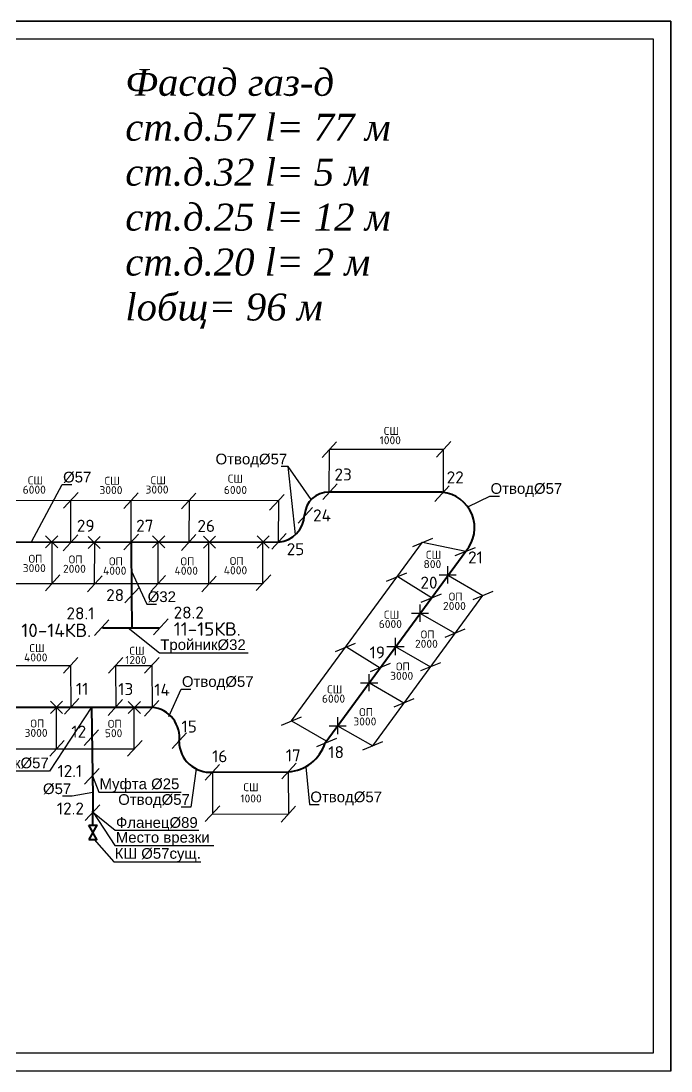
# Model space of a CAD drawing. Header units: inches. Extents: x -14875 to 29939, y -511 to 58086.
# Drawn here: x -8622 to -3761, y -511 to 7348 of the extents above; entities that cross this region are included whole.
import ezdxf
from ezdxf import colors
from ezdxf.entities.mleader import LeaderData, LeaderLine
from ezdxf.enums import TextEntityAlignment as Align
from ezdxf.math import Vec2, Vec3

# ---------------------------------------------------------------- set-up
doc = ezdxf.new("R2010")
doc.units = ezdxf.units.IN
doc.header["$MEASUREMENT"] = 0
doc.layers.get('0').update_dxf_attribs({"color": 18, "true_color": 0x000000})
doc.layers.add('анп Рамка жирная', color=7, linetype='Continuous', lineweight=50)
doc.layers.add('Трубы', color=7, linetype='Continuous', lineweight=40)
doc.styles.add('PROFIL', font='simplex.shx')
doc.styles.get("Standard").update_dxf_attribs({"font": 'arial.ttf'})
doc.mleader_styles.duplicate_entry("Standard", '')

msp = doc.modelspace()

# ---------------------------------------------------------------- linework, layer by layer
at = {"color": 18, "true_color": 0x000000}
for p, q in [((-6369.7, 4080.6), (-6261.4, 4198.5)), ((-5515.3, 4082.4), (-5407.1, 4200.3)), ((-5463.5, 4139.9), (-6316.3, 4139.5)), ((-6316.2, 3820.5), (-6315.9, 4139.5)), ((-5463.1, 3824.6), (-5463.1, 4140.7)), ((-6364.9, 3767), (-6256.7, 3884.8)), ((-5528, 3751.2), (-5419.8, 3869)), ((-8303.5, 3701.3), (-8195.2, 3819.1)), ((-7854, 3698), (-7745.8, 3815.9)), ((-7422.2, 3696.9), (-7314, 3814.7)), ((-6762.9, 3686.6), (-6654.7, 3804.4)), ((-10925.7, 3762), (-6697.6, 3758.8)), ((-8248.9, 3445.4), (-8248.9, 3761.5)), ((-7797.8, 3448.6), (-7797.2, 3759.4)), ((-7364.8, 3763.7), (-7366.4, 3452.5)), ((-6697.1, 3758.2), (-6698.6, 3447)), ((-6549.8, 3589), (-6441.6, 3706.8)), ((-8305.8, 3383.1), (-8197.5, 3500.9)), ((-7851.8, 3389.1), (-7743.6, 3506.9)), ((-7422.2, 3385.8), (-7314, 3503.7)), ((-6746.5, 3394.1), (-6638.3, 3512)), ((-5691.1, 3414.7), (-5541.3, 3477.1)), ((-8392, 3448.6), (-8390.2, 3133.2)), ((-8073.2, 3441.1), (-8074.7, 3130.2)), ((-7596.7, 3135.1), (-7596.7, 3451.2)), ((-7217, 3132.2), (-7217, 3448.3)), ((-6815, 3447.5), (-6816.5, 3136.3)), ((-6599.1, 2109.2), (-5618.4, 3446)), ((-5618.4, 3446), (-5295.4, 3380.3)), ((-5373.9, 3346), (-5224, 3408.3)), ((-8439.5, 3083.4), (-8331.3, 3201.3)), ((-8124.1, 3076.4), (-8015.9, 3194.3)), ((-7650, 3078.6), (-7541.7, 3196.5)), ((-7270.3, 3075.7), (-7162.1, 3193.5)), ((-6862.2, 3085.5), (-6753.9, 3203.3)), ((-5887.4, 3155.8), (-5737.6, 3218.1)), ((-5804.3, 3190.4), (-5552.8, 3033.8)), ((-5425, 3196.9), (-5167.3, 3049)), ((-10590.1, 3137.8), (-6816.9, 3136.7)), ((-7844.2, 2992.9), (-7736, 3110.7)), ((-5241.1, 3018.4), (-5091.3, 3080.7)), ((-5991.8, 1921.9), (-5167.4, 3048.7)), ((-5628.2, 2997.3), (-5478.3, 3059.6)), ((-5634.6, 2913.9), (-5376.8, 2766)), ((-8073.3, 2748.7), (-7965.1, 2866.6)), ((-7630.4, 2754.5), (-7522.2, 2872.3)), ((-5450.7, 2735.3), (-5300.8, 2797.7)), ((-6269.9, 2628.5), (-6120.1, 2690.9)), ((-6186.9, 2663.2), (-5935.3, 2506.5)), ((-5822.8, 2666.4), (-5559.7, 2515.2)), ((-13371.4, 2528), (-8251.5, 2524.2)), ((-8305.1, 2465.6), (-8196.8, 2583.4)), ((-8251.5, 2524.2), (-8249.5, 2210)), ((-7967.6, 2465.6), (-7859.4, 2583.4)), ((-7914.3, 2523.8), (-7643.8, 2523.5)), ((-7914, 2524.2), (-7912, 2210)), ((-7697, 2465.5), (-7588.8, 2583.3)), ((-7643.4, 2524.1), (-7641.5, 2210)), ((-6008.8, 2477.8), (-5858.9, 2540.2)), ((-5632.6, 2485.3), (-5482.8, 2547.6)), ((-6015.6, 2393.5), (-5757.9, 2245.6)), ((-8356.2, 1900.2), (-8356.2, 2212.1)), ((-8296.7, 2160.3), (-8188.4, 2278.1)), ((-7970.4, 2150.8), (-7862.2, 2268.6)), ((-7774.8, 1899.3), (-7774.8, 2211.2)), ((-7699.2, 2145.4), (-7590.9, 2263.2)), ((-5831.7, 2215), (-5681.9, 2277.3)), ((-6673.6, 2078.6), (-6523.8, 2140.9)), ((-6598.4, 2109.4), (-6339.3, 1960.7)), ((-6254.9, 2073.1), (-5991.8, 1921.9)), ((-8149.7, 1924.6), (-8041.5, 2042.4)), ((-7491.5, 1901.7), (-7383.3, 2019.6)), ((-6409.4, 1918.2), (-6259.6, 1980.5)), ((-12811.2, 1900.9), (-7774.9, 1899.5)), ((-8406.6, 1845.3), (-8298.4, 1963.1)), ((-7825.2, 1844.4), (-7716.9, 1962.2)), ((-6064.8, 1892), (-5914.9, 1954.4)), ((-8146.5, 1635.3), (-8038.3, 1753.1)), ((-7244.5, 1665.9), (-7136.2, 1783.8)), ((-6671.8, 1674.7), (-6563.6, 1792.5)), ((-7189, 1724.2), (-7190.5, 1413.3)), ((-6623, 1728), (-6620.3, 1412.2)), ((-8141.1, 1363.9), (-8032.9, 1481.8)), ((-7244.2, 1356.9), (-7136, 1474.7)), ((-6677.5, 1352.3), (-6569.3, 1470.1)), ((-7190.1, 1412.8), (-6620.3, 1412))]:
    msp.add_line(p, q, dxfattribs=at)
at = {"color": 0}
for p, q in [((-8437.8, 3403.6), (-8347.1, 3494.2)), ((-8437.7, 3494.2), (-8347.2, 3403.5)), ((-8119.3, 3399.6), (-8028.6, 3490.2)), ((-8119.2, 3490.2), (-8028.7, 3399.5)), ((-7637.8, 3495.2), (-7547.2, 3404.5)), ((-7637.8, 3404.6), (-7547.2, 3495.1)), ((-7258.2, 3401.7), (-7167.5, 3492.2)), ((-7258.1, 3492.3), (-7167.6, 3401.6)), ((-6856.6, 3403.2), (-6765.9, 3493.8)), ((-6856.5, 3493.8), (-6766, 3403.2)), ((-5430.7, 3138.5), (-5430.6, 3266.6)), ((-5494.7, 3202.6), (-5366.6, 3202.5)), ((-5701.4, 2915.4), (-5573.3, 2915.3)), ((-5637.4, 2851.3), (-5637.3, 2979.4)), ((-5821.1, 2602.3), (-5820.9, 2730.5)), ((-5885.1, 2666.5), (-5756.9, 2666.3)), ((-6018.5, 2330.9), (-6018.3, 2459.1)), ((-6082.5, 2395.1), (-5954.3, 2395)), ((-8401.1, 2256.3), (-8310.5, 2165.6)), ((-8401.1, 2165.7), (-8310.5, 2256.2)), ((-7819.7, 2164.7), (-7729.1, 2255.3)), ((-7819.7, 2255.3), (-7729.1, 2164.7)), ((-6253.2, 2009.1), (-6253.1, 2137.2)), ((-6317.2, 2073.2), (-6189.1, 2073.1))]:
    msp.add_line(p, q, dxfattribs=at)
at = {"color": 0, "lineweight": 40}
for points in [[(-8115.4, 1329.1), (-8054.3, 1329.1), (-8084.9, 1276.2)], [(-8115.4, 1222.2), (-8054.2, 1222.2), (-8084.8, 1275.1)]]:
    msp.add_lwpolyline(points, close=True, dxfattribs=at)
at = {"layer": 'анп Рамка жирная', "color": 7, "lineweight": 30, "ltscale": 0.001}
for p, q in [((-14874.5, 7347.6), (-3761.3, 7347.6)), ((-3761.3, 7347.6), (-14874.5, 7347.6)), ((-3761.3, 7347.6), (-3761.3, -511)), ((-14345.3, 7215.3), (-3893.6, 7215.3)), ((-3893.6, 7215.3), (-3893.6, -378.7)), ((-3893.6, -378.7), (-14345.3, -378.7)), ((-3761.3, -511), (-14874.5, -511))]:
    msp.add_line(p, q, dxfattribs=at)
at = {"layer": 'анп Рамка жирная', "color": 0, "lineweight": 30, "ltscale": 0.001}
msp.add_line((-3761.3, -511), (-3761.3, 7347.6), dxfattribs=at)
at = {"layer": 'Трубы', "color": 18, "true_color": 0x000000}
for p, q in [((-5471.3, 3820.2), (-6317.3, 3820.3)), ((-10926.7, 3448.9), (-6695.7, 3448.1)), ((-7798.8, 3446.5), (-7795.2, 3052.7)), ((-6347, 1944.1), (-5295.4, 3380.3)), ((-7794.7, 3052.3), (-7793.8, 2808.7)), ((-8013.3, 2806.8), (-7589.5, 2806.8)), ((-13371.1, 2210.7), (-7640.2, 2212)), ((-7189.4, 1725.6), (-6623, 1728))]:
    msp.add_line(p, q, dxfattribs=at)
msp.add_lwpolyline([(-8094.4, 2211.3), (-8085, 1541.4), (-8086.3, 1329.2)], dxfattribs=at)
for centre, radius, start, end in [((-6321.7, 3641), 179.4, 88.59573, 176.68304), ((-5496, 3555.2), 266.2, 318.81602, 84.65134), ((-6712.2, 3658), 210.5, 274.38193, 357.94509), ((-7664.8, 1985.8), 227.5, 351.65242, 83.79076), ((-7207.7, 1957), 232.1, 181.03111, 274.51016), ((-6643.5, 2038.2), 310.8, 273.78912, 342.40868)]:
    msp.add_arc(centre, radius, start, end, dxfattribs=at)

# ---------------------------------------------------------------- texts
at = {"color": 0, "style": 'PROFIL'}
for s, height, p in [('СШ', 59.9, (-5851.3, 4280)), ('1000', 59.9, (-5860.5, 4209.9)), ('СШ', 59.9, (-8513.3, 3909.7)), ('СШ', 59.9, (-7939.8, 3906.7)), ('СШ', 59.9, (-7595.3, 3910.7)), ('СШ', 59.9, (-7018.1, 3922.8)), ('23', 89.79, (-6212.9, 3953.5)), ('22', 89.79, (-5374.8, 3932.1)), ('6000', 59.9, (-8522.5, 3839.6)), ('3000', 59.9, (-7949, 3836.6)), ('3000', 59.9, (-7604.6, 3840.6)), ('6000', 59.9, (-7018.1, 3837.9)), ('27', 89.79, (-7695.7, 3570.2)), ('24', 89.79, (-6370.8, 3647.5)), ('29', 89.79, (-8137.8, 3570)), ('26', 89.79, (-7236.8, 3568.4)), ('25', 89.79, (-6569.1, 3394.6)), ('СШ', 59.9, (-5536.4, 3352.8)), ('ОП', 59.9, (-8513.3, 3322.8)), ('ОП', 59.9, (-8213.1, 3317.9)), ('ОП', 59.9, (-7911.7, 3303.5)), ('ОП', 59.9, (-7376.8, 3303.5)), ('ОП', 59.9, (-7008.8, 3306.4)), ('800', 59.9, (-5545.6, 3282.7)), ('21', 89.79, (-5223.2, 3333)), ('3000', 59.9, (-8522.5, 3252.6)), ('2000', 59.9, (-8222.3, 3247.8)), ('4000', 59.9, (-7921, 3233.4)), ('4000', 59.9, (-7386, 3233.4)), ('4000', 59.9, (-7018, 3236.3)), ('20', 89.79, (-5571.1, 3144.1)), ('28', 89.79, (-7917.6, 3050.9)), ('ОП', 59.9, (-5371.5, 3039.7)), ('2000', 59.9, (-5380.7, 2969.5)), ('28.1', 89.79, (-8177.1, 2914.3)), ('28.2', 89.79, (-7367.6, 2920.1)), ('СШ', 59.9, (-5850.8, 2904.5)), ('10-14КВ.', 100, (-8358.2, 2787.3)), ('11-15КВ.', 100, (-7229, 2796.8)), ('6000', 59.9, (-5860, 2834.4)), ('ОП', 59.9, (-5581.1, 2756.6)), ('СШ', 59.9, (-8502.3, 2654.2)), ('2000', 59.9, (-5590.3, 2686.5)), ('4000', 59.9, (-8511.5, 2584.1)), ('1200', 59.9, (-7763.1, 2564.4)), ('СШ', 59.9, (-7753.8, 2634.5)), ('19', 89.79, (-5957, 2621.7)), ('ОП', 59.9, (-5765.9, 2516.7)), ('3000', 59.9, (-5775.1, 2446.6)), ('11', 89.79, (-8164.4, 2349.5)), ('13', 89.79, (-7838.3, 2347.8)), ('14', 89.79, (-7567, 2342.4)), ('СШ', 59.9, (-6275.6, 2345.9)), ('6000', 59.9, (-6284.8, 2275.7)), ('ОП', 59.9, (-6041.2, 2175.1)), ('3000', 59.9, (-6050.4, 2105)), ('3000', 59.9, (-8509, 2019.7)), ('ОП', 59.9, (-8499.7, 2089.8)), ('12', 89.79, (-8189.8, 2029.1)), ('500', 59.9, (-7929.4, 2017.3)), ('ОП', 59.9, (-7920.2, 2087.4)), ('15', 89.79, (-7364.4, 2067.2)), ('16', 89.79, (-7135.7, 1844.6)), ('17', 89.79, (-6586.2, 1851.3)), ('18', 89.79, (-6265.3, 1875.6)), ('12.1', 89.79, (-8256.7, 1734.3)), ('СШ', 59.9, (-6901.5, 1613.3)), ('12.2', 89.79, (-8252.7, 1453.6)), ('1000', 59.9, (-6901.5, 1528.5))]:
    msp.add_text(s, height=height, dxfattribs=at).set_placement(p, align=Align.MIDDLE)
at = {"lineweight": 25, "insert": (-7841.9, 6989.5), "char_height": 201.742, "width": 3302.931, "attachment_point": 1}
msp.add_mtext('{\\fTimes New Roman|b0|i1|c204|p18;Фасад газ-д\\Pст.д.57 \\fTimes New Roman|b0|i1|c0|p18;l\\fTimes New Roman|b0|i1|c204|p18;= 77 м\\Pст.д.32 \\fTimes New Roman|b0|i1|c0|p18;l\\fTimes New Roman|b0|i1|c204|p18;= 5 м\\Pст.д.25 \\fTimes New Roman|b0|i1|c0|p18;l\\fTimes New Roman|b0|i1|c204|p18;= 12 м\\Pст.д.20 \\fTimes New Roman|b0|i1|c0|p18;l\\fTimes New Roman|b0|i1|c204|p18;= 2 м\\Plобщ= 96 м}', dxfattribs=at)

# ---------------------------------------------------------------- leaders
at = {"color": 0}
ml = msp.add_multileader_mtext('', dxfattribs=at)
ml.set_content('Отвод%%C57 ')
ml.set_leader_properties(color=256)
ml.build(insert=Vec2(0, 0))
ml.multileader.update_dxf_attribs({"has_dogleg": 0, "text_left_attachment_type": 6, "text_right_attachment_type": 6, "dogleg_length": 2, "arrow_head_size": 0})
ctx = ml.context
ctx.base_point, ctx.char_height, ctx.arrow_head_size, ctx.landing_gap_size, ctx.plane_origin, ctx.plane_x_axis = Vec3(-7163.1, 4012.8), 80, 0, 6.45, Vec3(-6955.4, 4441), Vec3(1, 0, 0)
ctx.left_attachment, ctx.right_attachment, ctx.text_align_type = 6, 6, 2
notes = []
notes.append((ctx, [(1, (1, 1, 0), (-6622.5, 4012.8), (-1, 0, 0), 2, [(0, [(-6451.4, 3766.3)], 0, []), (1, [(-6569.1, 3504.1)], 0, [])])]))
ctx.mtext.insert, ctx.mtext.text_direction, ctx.mtext.width, ctx.mtext.defined_height, ctx.mtext.alignment, ctx.mtext.flow_direction = Vec3(-6631, 4109.2), Vec3(1, 0, 0), 45.256, 32.4, 3, 5
ml = msp.add_multileader_mtext('', dxfattribs=at)
ml.set_content('%%C57 ')
ml.set_leader_properties(color=256)
ml.build(insert=Vec2(0, 0))
ml.multileader.update_dxf_attribs({"has_dogleg": 0, "text_left_attachment_type": 6, "text_right_attachment_type": 6, "dogleg_length": 2, "arrow_head_size": 0})
ctx = ml.context
ctx.base_point, ctx.char_height, ctx.arrow_head_size, ctx.landing_gap_size, ctx.plane_origin, ctx.plane_x_axis = Vec3(-8313.6, 3877.9), 80, 0, 6.45, Vec3(-9885.2, 3675.1), Vec3(1, 0, 0)
ctx.left_attachment, ctx.right_attachment = 6, 6
notes.append((ctx, [(0, (1, 1, 0), (-8315.6, 3877.9), (1, 0, 0), 2, [(0, [(-8542.7, 3450.3)], 0, [])])]))
ctx.mtext.insert, ctx.mtext.text_direction, ctx.mtext.width, ctx.mtext.defined_height, ctx.mtext.flow_direction = Vec3(-8307.1, 3973.9), Vec3(1, 0, 0), 65.215, 85.3, 5
ml = msp.add_multileader_mtext('', dxfattribs=at)
ml.set_content('Отвод%%C57 ')
ml.set_leader_properties(color=256)
ml.build(insert=Vec2(0, 0))
ml.multileader.update_dxf_attribs({"has_dogleg": 0, "text_left_attachment_type": 6, "text_right_attachment_type": 6, "dogleg_length": 2, "arrow_head_size": 0})
ctx = ml.context
ctx.base_point, ctx.char_height, ctx.arrow_head_size, ctx.landing_gap_size, ctx.plane_origin, ctx.plane_x_axis = Vec3(-5116.9, 3792.1), 80, 0, 6.45, Vec3(-5082.1, 4312.9), Vec3(1, 0, 0)
ctx.left_attachment, ctx.right_attachment = 6, 6
notes.append((ctx, [(0, (1, 1, 0), (-5118.9, 3792.1), (1, 0, 0), 2, [(0, [(-5276, 3715.1)], 0, [])])]))
ctx.mtext.insert, ctx.mtext.text_direction, ctx.mtext.width, ctx.mtext.defined_height, ctx.mtext.flow_direction = Vec3(-5110.5, 3888.6), Vec3(1, 0, 0), 65.215, 85.3, 5
ml = msp.add_multileader_mtext('', dxfattribs=at)
ml.set_content('%%C32 ')
ml.set_leader_properties(color=256)
ml.build(insert=Vec2(0, 0))
ml.multileader.update_dxf_attribs({"has_dogleg": 0, "text_left_attachment_type": 6, "text_right_attachment_type": 6, "dogleg_length": 2, "arrow_head_size": 0})
ctx = ml.context
ctx.base_point, ctx.char_height, ctx.arrow_head_size, ctx.landing_gap_size, ctx.plane_origin, ctx.plane_x_axis = Vec3(-7680.7, 2982.9), 80, 0, 6.45, Vec3(-9026.6, 2771), Vec3(1, 0, 0)
ctx.left_attachment, ctx.right_attachment = 6, 6
notes.append((ctx, [(0, (1, 1, 0), (-7682.7, 2982.9), (1, 0, 0), 2, [(0, [(-7797.9, 3235.9)], 0, [])])]))
ctx.mtext.insert, ctx.mtext.text_direction, ctx.mtext.width, ctx.mtext.defined_height, ctx.mtext.flow_direction = Vec3(-7674.3, 3078.9), Vec3(1, 0, 0), 65.215, 85.3, 5
ml = msp.add_multileader_mtext('', dxfattribs=at)
ml.set_content('Тройник%%C32')
ml.set_leader_properties(color=256)
ml.build(insert=Vec2(0, 0))
ml.multileader.update_dxf_attribs({"has_dogleg": 0, "text_left_attachment_type": 6, "text_right_attachment_type": 6, "dogleg_length": 2, "arrow_head_size": 0})
ctx = ml.context
ctx.base_point, ctx.char_height, ctx.arrow_head_size, ctx.landing_gap_size, ctx.plane_origin, ctx.plane_x_axis = Vec3(-7586.8, 2617.6), 80, 0, 6.45, Vec3(-8530.5, 3175.6), Vec3(1, 0, 0)
ctx.left_attachment, ctx.right_attachment = 6, 6
notes.append((ctx, [(0, (1, 1, 0), (-7588.8, 2617.6), (1, 0, 0), 2, [(0, [(-7820.6, 2806.6)], 0, [])])]))
ctx.mtext.insert, ctx.mtext.text_direction, ctx.mtext.width, ctx.mtext.defined_height, ctx.mtext.flow_direction = Vec3(-7580.3, 2719.8), Vec3(1, 0, 0), 650.834, 56, 5
ml = msp.add_multileader_mtext('', dxfattribs=at)
ml.set_content('Отвод%%C57 ')
ml.set_leader_properties(color=256)
ml.build(insert=Vec2(0, 0))
ml.multileader.update_dxf_attribs({"has_dogleg": 0, "text_left_attachment_type": 6, "text_right_attachment_type": 6, "dogleg_length": 2, "arrow_head_size": 0})
ctx = ml.context
ctx.base_point, ctx.char_height, ctx.arrow_head_size, ctx.landing_gap_size, ctx.plane_origin, ctx.plane_x_axis = Vec3(-7425, 2347.3), 80, 0, 6.45, Vec3(-7560.1, 2963.7), Vec3(1, 0, 0)
ctx.left_attachment, ctx.right_attachment = 6, 6
notes.append((ctx, [(0, (1, 1, 0), (-7427, 2347.3), (1, 0, 0), 2, [(0, [(-7515.2, 2141.4)], 0, [])])]))
ctx.mtext.insert, ctx.mtext.text_direction, ctx.mtext.width, ctx.mtext.defined_height, ctx.mtext.flow_direction = Vec3(-7418.5, 2443.7), Vec3(1, 0, 0), 65.215, 85.3, 5
ml = msp.add_multileader_mtext('', dxfattribs=at)
ml.set_content('Тройник%%C57')
ml.set_leader_properties(color=256)
ml.build(insert=Vec2(0, 0))
ml.multileader.update_dxf_attribs({"has_dogleg": 0, "text_left_attachment_type": 6, "text_right_attachment_type": 6, "dogleg_length": 2, "arrow_head_size": 0})
ctx = ml.context
ctx.base_point, ctx.char_height, ctx.arrow_head_size, ctx.landing_gap_size, ctx.plane_origin, ctx.plane_x_axis = Vec3(-9052.2, 1732.5), 80, 0, 6.45, Vec3(-8934.6, 3048.2), Vec3(1, 0, 0)
ctx.left_attachment, ctx.right_attachment, ctx.text_align_type = 6, 6, 2
notes.append((ctx, [(1, (1, 1, 0), (-8405.7, 1732.5), (-1, 0, 0), 2, [(0, [(-8094.3, 2212.2)], 0, [])])]))
ctx.mtext.insert, ctx.mtext.text_direction, ctx.mtext.width, ctx.mtext.defined_height, ctx.mtext.alignment, ctx.mtext.flow_direction = Vec3(-8414.1, 1834.7), Vec3(1, 0, 0), 650.834, 56, 3, 5
ml = msp.add_multileader_mtext('', dxfattribs=at)
ml.set_content('Отвод%%C57 ')
ml.set_leader_properties(color=256)
ml.build(insert=Vec2(0, 0))
ml.multileader.update_dxf_attribs({"has_dogleg": 0, "text_left_attachment_type": 6, "text_right_attachment_type": 6, "dogleg_length": 2, "arrow_head_size": 0})
ctx = ml.context
ctx.base_point, ctx.char_height, ctx.arrow_head_size, ctx.landing_gap_size, ctx.plane_origin, ctx.plane_x_axis = Vec3(-7891.1, 1464.6), 80, 0, 6.45, Vec3(-7852.7, 1813.6), Vec3(1, 0, 0)
ctx.left_attachment, ctx.right_attachment, ctx.text_align_type = 6, 6, 2
notes.append((ctx, [(1, (1, 1, 0), (-7350.6, 1464.6), (-1, 0, 0), 2, [(0, [(-7311.8, 1750)], 0, [])])]))
ctx.mtext.insert, ctx.mtext.text_direction, ctx.mtext.width, ctx.mtext.defined_height, ctx.mtext.alignment, ctx.mtext.flow_direction = Vec3(-7359, 1561), Vec3(1, 0, 0), 65.215, 85.3, 3, 5
ml = msp.add_multileader_mtext('', dxfattribs=at)
ml.set_content('Отвод%%C57 ')
ml.set_leader_properties(color=256)
ml.build(insert=Vec2(0, 0))
ml.multileader.update_dxf_attribs({"has_dogleg": 0, "text_left_attachment_type": 6, "text_right_attachment_type": 6, "dogleg_length": 2, "arrow_head_size": 0})
ctx = ml.context
ctx.base_point, ctx.char_height, ctx.arrow_head_size, ctx.landing_gap_size, ctx.plane_origin, ctx.plane_x_axis = Vec3(-6464.5, 1484), 80, 0, 6.45, Vec3(-6426.2, 1833), Vec3(1, 0, 0)
ctx.left_attachment, ctx.right_attachment = 6, 6
notes.append((ctx, [(0, (1, 1, 0), (-6466.5, 1484), (1, 0, 0), 2, [(0, [(-6491.4, 1766.4)], 0, [])])]))
ctx.mtext.insert, ctx.mtext.text_direction, ctx.mtext.width, ctx.mtext.defined_height, ctx.mtext.flow_direction = Vec3(-6458.1, 1580.5), Vec3(1, 0, 0), 65.215, 85.3, 5
ml = msp.add_multileader_mtext('', dxfattribs=at)
ml.set_content('Муфта %%C25 ')
ml.set_leader_properties(color=256)
ml.build(insert=Vec2(0, 0))
ml.multileader.update_dxf_attribs({"has_dogleg": 0, "text_left_attachment_type": 6, "text_right_attachment_type": 6, "dogleg_length": 2, "arrow_head_size": 0})
ctx = ml.context
ctx.base_point, ctx.char_height, ctx.arrow_head_size, ctx.landing_gap_size, ctx.plane_origin, ctx.plane_x_axis = Vec3(-8040.5, 1574.7), 80, 0, 6.45, Vec3(-8817.2, 2147.1), Vec3(1, 0, 0)
ctx.left_attachment, ctx.right_attachment = 6, 6
notes.append((ctx, [(0, (1, 1, 0), (-8042.5, 1574.7), (1, 0, 0), 2, [(0, [(-8088.2, 1697.7)], 0, [])])]))
ctx.mtext.insert, ctx.mtext.text_direction, ctx.mtext.width, ctx.mtext.defined_height, ctx.mtext.flow_direction = Vec3(-8034, 1678.2), Vec3(1, 0, 0), 1886.723, 112.7, 5
ml = msp.add_multileader_mtext('', dxfattribs=at)
ml.set_content('%%C57 ')
ml.set_leader_properties(color=256)
ml.build(insert=Vec2(0, 0))
ml.multileader.update_dxf_attribs({"has_dogleg": 0, "text_left_attachment_type": 6, "text_right_attachment_type": 6, "dogleg_length": 2, "arrow_head_size": 0})
ctx = ml.context
ctx.base_point, ctx.char_height, ctx.arrow_head_size, ctx.landing_gap_size, ctx.plane_origin, ctx.plane_x_axis = Vec3(-8454.3, 1545.6), 80, 0, 6.45, Vec3(-9800.2, 1333.7), Vec3(1, 0, 0)
ctx.left_attachment, ctx.right_attachment, ctx.text_align_type = 6, 6, 2
notes.append((ctx, [(1, (1, 1, 0), (-8237.7, 1545.6), (-1, 0, 0), 2, [(0, [(-8085.6, 1573.4)], 0, [])])]))
ctx.mtext.insert, ctx.mtext.text_direction, ctx.mtext.width, ctx.mtext.defined_height, ctx.mtext.alignment, ctx.mtext.flow_direction = Vec3(-8246.2, 1641.6), Vec3(1, 0, 0), 65.215, 85.3, 3, 5
ml = msp.add_multileader_mtext('', dxfattribs=at)
ml.set_content('Фланец%%C89')
ml.set_leader_properties(color=256)
ml.build(insert=Vec2(0, 0))
ml.multileader.update_dxf_attribs({"has_dogleg": 0, "text_left_attachment_type": 6, "text_right_attachment_type": 6, "dogleg_length": 2, "arrow_head_size": 0})
ctx = ml.context
ctx.base_point, ctx.char_height, ctx.arrow_head_size, ctx.landing_gap_size, ctx.plane_origin, ctx.plane_x_axis = Vec3(-7918, 1292.3), 80, 0, 6.45, Vec3(-8861.8, 1850.4), Vec3(1, 0, 0)
ctx.left_attachment, ctx.right_attachment = 6, 6
notes.append((ctx, [(0, (1, 1, 0), (-7920, 1292.3), (1, 0, 0), 2, [(0, [(-8085.9, 1429.6)], 0, [])])]))
ctx.mtext.insert, ctx.mtext.text_direction, ctx.mtext.width, ctx.mtext.defined_height, ctx.mtext.flow_direction = Vec3(-7911.6, 1388.8), Vec3(1, 0, 0), 650.834, 56, 5
ml = msp.add_multileader_mtext('', dxfattribs=at)
ml.set_content('Место врезки')
ml.set_leader_properties(color=256)
ml.build(insert=Vec2(0, 0))
ml.multileader.update_dxf_attribs({"has_dogleg": 0, "text_left_attachment_type": 6, "text_right_attachment_type": 6, "dogleg_length": 2, "arrow_head_size": 0})
ctx = ml.context
ctx.base_point, ctx.char_height, ctx.arrow_head_size, ctx.landing_gap_size, ctx.plane_origin, ctx.plane_x_axis = Vec3(-7919.4, 1175.5), 80, 0, 6.45, Vec3(-7384.7, 2204.6), Vec3(1, 0, 0)
ctx.left_attachment, ctx.right_attachment = 6, 6
notes.append((ctx, [(0, (1, 1, 0), (-7921.4, 1175.5), (1, 0, 0), 2, [(0, [(-8083.9, 1428)], 0, [])])]))
ctx.mtext.insert, ctx.mtext.text_direction, ctx.mtext.width, ctx.mtext.defined_height, ctx.mtext.flow_direction = Vec3(-7912.9, 1277.7), Vec3(1, 0, 0), 779.648, 85.3, 5
ml = msp.add_multileader_mtext('', dxfattribs=at)
ml.set_content('КШ %%C57сущ.')
ml.set_leader_properties(color=256)
ml.build(insert=Vec2(0, 0))
ml.multileader.update_dxf_attribs({"has_dogleg": 0, "text_left_attachment_type": 6, "text_right_attachment_type": 6, "dogleg_length": 2, "arrow_head_size": 0})
ctx = ml.context
ctx.base_point, ctx.char_height, ctx.arrow_head_size, ctx.landing_gap_size, ctx.plane_origin, ctx.plane_x_axis = Vec3(-7927.5, 1053.9), 80, 0, 6.45, Vec3(-7392.8, 2083), Vec3(1, 0, 0)
ctx.left_attachment, ctx.right_attachment = 6, 6
notes.append((ctx, [(0, (1, 1, 0), (-7929.5, 1053.9), (1, 0, 0), 2, [(0, [(-8074.5, 1221.8)], 0, [])])]))
ctx.mtext.insert, ctx.mtext.text_direction, ctx.mtext.width, ctx.mtext.defined_height, ctx.mtext.flow_direction = Vec3(-7921.1, 1157.4), Vec3(1, 0, 0), 779.648, 85.3, 5
for ctx, leaders in notes:
    for number, flags, end, landing, length, lines in leaders:
        leader = LeaderData()
        leader.index, (leader.has_last_leader_line, leader.has_dogleg_vector, leader.attachment_direction) = number, flags
        leader.last_leader_point, leader.dogleg_vector, leader.dogleg_length = Vec3(end), Vec3(landing), length
        for number, points, colour, breaks in lines:
            line = LeaderLine()
            line.index, line.vertices, line.color, line.breaks = number, Vec3.list(points), colors.encode_raw_color(colour), breaks
            leader.lines.append(line)
        ctx.leaders.append(leader)

doc.saveas('drawing.dxf')
